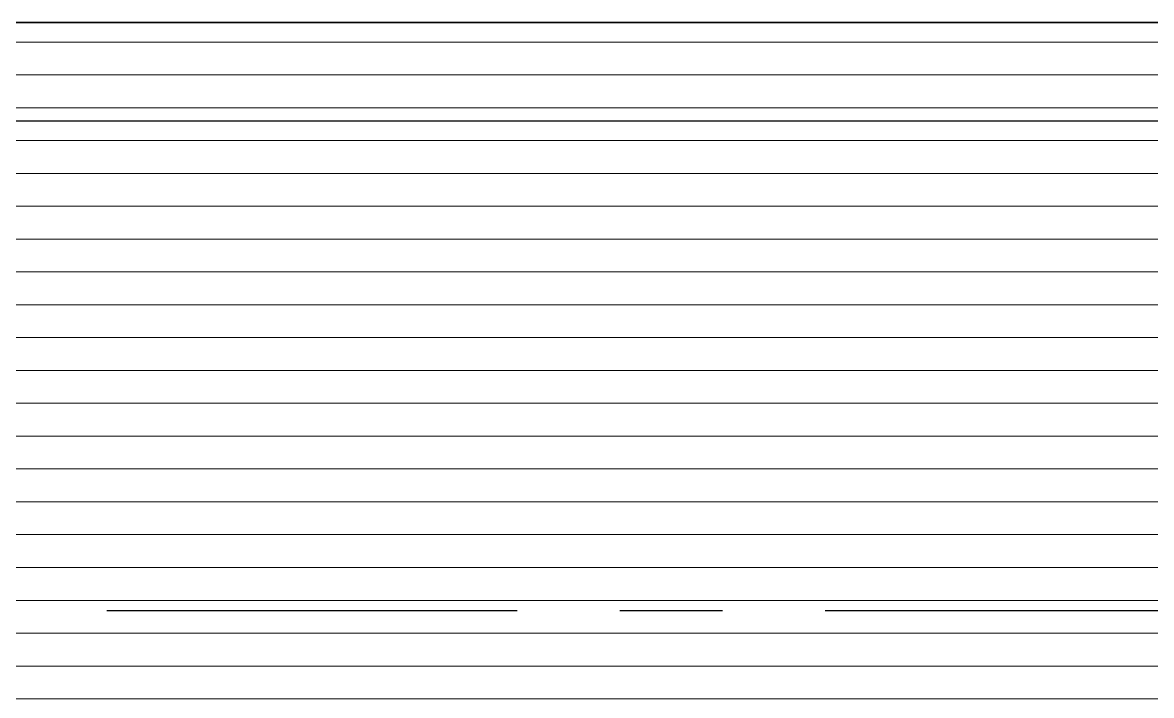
# Model space of a CAD drawing. Header units: millimetres. Extents: x -4391136 to -1798569, y -886572 to -291056.
# Drawn here: x -2406441 to -2403003, y -392589 to -390540 of the extents above; entities that cross this region are included whole.
import ezdxf

# ---------------------------------------------------------------- set-up
doc = ezdxf.new("R2010")
doc.units = ezdxf.units.MM
doc.linetypes.add('DPA_Hidden 50', pattern=[3, 2, -1])
doc.linetypes.add('TA_GL_005.00000', pattern=[13.75, 5, -1.25, 1.25, -1.25, 5])
for name, color, linetype in [('000 - 0_SYM_DWG_GRIDLINE_MAIN_COLOR_251', 7, 'Continuous'), ('000 - CONCRETE_EX_BUILDING_MAIN_COLOR_1', 7, 'Continuous'), ('Xref-E1-E4$0$_Beam', 7, 'Continuous')]:
    doc.layers.add(name, color=color, linetype=linetype)
doc.styles.add('TA', font='', dxfattribs={"height": 4.5})
doc.styles.get('TA').set_extended_font_data('Cordia New')

# ---------------------------------------------------------------- blocks, each defined once
blk = doc.blocks.new('W-1-PP17-ENT2_REV00_20260527-083622_ELEVATION_3_ST')
at = {"layer": 'Xref-E1-E4$0$_Beam', "color": 7, "lineweight": -3}
blk.add_line((4700, 104990), (500, 104990), dxfattribs=at)
blk = doc.blocks.new('*U1519')
at = {"layer": '000 - 0_SYM_DWG_GRIDLINE_MAIN_COLOR_251', "color": 7, "linetype": 'ByBlock', "ltscale": 5}
blk.add_line((20, 0), (-232, 0), dxfattribs=at)
at = {"color": 7, "style": 'TA', "flags": 1}
blk.add_attdef('LOCATION', (6, -6), '', height=4.5, rotation=270, dxfattribs=at)
blk = doc.blocks.new('W-1-PP17-ENT2_REV00_20260527-083622_ELEVATION_3_DIMS')
at = {"layer": '000 - 0_SYM_DWG_GRIDLINE_MAIN_COLOR_251', "color": 7, "linetype": 'TA_GL_005.00000', "xscale": 50, "yscale": 50, "zscale": 50, "rotation": 180}
blk.add_blockref('*U1519', (0, 103500), dxfattribs=at)
blk = doc.blocks.new('LGF_DL_SAA_LowPower_DL1a - LGF_DL_SAA_LowPower_DL1a-13759355-ENTRANCE 2 - ENLARGE ELEVATION 3')
at = {"layer": '000 - CONCRETE_EX_BUILDING_MAIN_COLOR_1', "color": 7}
for p, q in [((-2737906.7, 105290), (-2737796.7, 105290)), ((-2737796.7, 105290), (-2737906.7, 105290)), ((-2737901.7, 105290), (-2737801.7, 105290)), ((-2737801.7, 105290), (-2737901.7, 105290))]:
    blk.add_line(p, q, dxfattribs=at)
blk = doc.blocks.new('LGF_DL_SAA_LowPower_DL1a - LGF_DL_SAA_LowPower_DL1a-V97-ENTRANCE 2 - ENLARGE ELEVATION 3')
at = {"layer": '000 - CONCRETE_EX_BUILDING_MAIN_COLOR_1', "color": 7}
for p, q in [((-2736406.7, 105290), (-2736296.7, 105290)), ((-2736296.7, 105290), (-2736406.7, 105290)), ((-2736401.7, 105290), (-2736303.4, 105290)), ((-2736303.4, 105290), (-2736401.7, 105290)), ((-2736302.6, 105290), (-2736301.7, 105290)), ((-2736301.7, 105290), (-2736302.6, 105290))]:
    blk.add_line(p, q, dxfattribs=at)
blk = doc.blocks.new('DPA-AR_RS_Roller Shutter - RS1-A_3725X3000_-28893657-ENTRANCE 2 - ENLARGE ELEVATION 3')
at = {"layer": '000 - CONCRETE_EX_BUILDING_MAIN_COLOR_1', "lineweight": 9}
h = blk.add_hatch(dxfattribs=at)
h.set_pattern_fill('FP_14', style=0, pattern_type=2)
h.set_pattern_definition([(0, (-630.73, 0), (0, 100), [])])
h.paths.add_polyline_path([(-2739367.7, 102290), (-2739236.7, 102290), (-2739236.7, 103040), (-2739221.7, 103040), (-2739221.4, 103075), (-2739130.7, 103075), (-2739130.6, 103172.3), (-2739129.3, 103177.9), (-2739128.2, 103180.5), (-2739123.5, 103185.7), (-2739121.2, 103187.5), (-2739115.4, 103189.5), (-2739110.2, 103189.8), (-2739106.8, 103189.4), (-2739100.7, 103186.3), (-2739097.7, 103183.6), (-2739094.9, 103179.6), (-2739093.4, 103175.9), (-2739092.8, 103167.6), (-2739092.7, 103063), (-2739092.7, 102290), (-2738827.7, 102290), (-2738827.7, 102300), (-2738577.7, 102300), (-2738577.7, 102290), (-2737642.5, 102290), (-2737642.6, 103172.3), (-2737641.3, 103177.9), (-2737639.8, 103181.1), (-2737637.2, 103184.4), (-2737632.2, 103187.9), (-2737627.7, 103189.5), (-2737621.7, 103189.7), (-2737619.8, 103190), (-2737572.9, 103190), (-2737366.7, 103189.5), (-2737361.7, 103190), (-2737356.8, 103189.4), (-2737352.2, 103187.5), (-2737347, 103182.8), (-2737345.3, 103180.5), (-2737343.3, 103175), (-2737342.9, 103167.9), (-2737343, 102290), (-2736427.7, 102290), (-2736427.7, 102300), (-2736177.7, 102300), (-2736177.7, 102290), (-2735892.6, 102290), (-2735892.1, 103175.9), (-2735890.2, 103180.5), (-2735885.5, 103185.7), (-2735882.2, 103187.9), (-2735877.4, 103189.5), (-2735873.7, 103190), (-2735868.8, 103189.4), (-2735864.2, 103187.5), (-2735859.7, 103183.6), (-2735856.9, 103179.6), (-2735855.4, 103175.9), (-2735854.8, 103167.6), (-2735854.7, 103075), (-2735763.7, 103074.7), (-2735763.7, 103040), (-2735748.7, 103040), (-2735748.7, 102290), (-2735642.7, 102290), (-2735642.7, 105290), (-2739367.7, 105290), (-2739367.7, 102313.5)])
h.paths.add_polyline_path([(-2739186.7, 102290), (-2739130.6, 102290), (-2739130.7, 102430), (-2739186.7, 102430), (-2739186.7, 102313.5)])
h.paths.add_polyline_path([(-2735854.9, 102290), (-2735798.7, 102290), (-2735798.7, 102430), (-2735854.9, 102430), (-2735854.9, 102313.5)])
h.paths.add_polyline_path([(-2737601.7, 102300), (-2737516.4, 102300), (-2737516.4, 102400), (-2737588.4, 102400.3), (-2737598, 102401.7), (-2737604.9, 102404.4), (-2737604.7, 102300)])
h.paths.add_polyline_path([(-2737469, 102300), (-2737380.4, 102300), (-2737380.4, 102404.4), (-2737384.1, 102402.9), (-2737388.9, 102401.3), (-2737403.6, 102400), (-2737469, 102400), (-2737469, 102313.5)])
h.paths.add_polyline_path([(-2737439.2, 102420), (-2737393.9, 102420.5), (-2737387.7, 102422), (-2737380.4, 102427.8), (-2737380.4, 102654.4), (-2737384.1, 102652.9), (-2737389.2, 102651.3), (-2737403.6, 102650), (-2737469, 102650), (-2737469, 102420)])
h.paths.add_polyline_path([(-2737585.7, 102420), (-2737516.4, 102420), (-2737516.4, 102650), (-2737588.4, 102650.3), (-2737598, 102651.7), (-2737604.9, 102653.8), (-2737604.7, 102426.9), (-2737597.1, 102421.6), (-2737591.6, 102420.5)])
h.paths.add_polyline_path([(-2735854.7, 102449.7), (-2735854.7, 102450), (-2735798.7, 102450), (-2735798.7, 102680), (-2735854.8, 102680), (-2735854.9, 102449.7)])
h.paths.add_polyline_path([(-2739130.7, 102449.7), (-2739130.6, 102450.2), (-2739130.7, 102680), (-2739186.7, 102680), (-2739186.7, 102450), (-2739130.7, 102450)])
h.paths.add_polyline_path([(-2737399.7, 102670), (-2737388.3, 102671.6), (-2737380.4, 102677.8), (-2737380.4, 102804.4), (-2737384.1, 102802.9), (-2737389.2, 102801.3), (-2737403.6, 102800), (-2737469, 102800), (-2737469, 102670), (-2737400.4, 102670)])
h.paths.add_polyline_path([(-2737572.9, 102670), (-2737516.4, 102670), (-2737516.4, 102800), (-2737588.4, 102800.3), (-2737598, 102801.7), (-2737604.8, 102803.8), (-2737604.7, 102676.9), (-2737597.1, 102671.6), (-2737585.7, 102670)])
h.paths.add_polyline_path([(-2739177.1, 102700), (-2739130.6, 102700), (-2739130.7, 102805), (-2739186.7, 102805), (-2739186.7, 102700)])
h.paths.add_polyline_path([(-2735798.7, 102700), (-2735798.7, 102805), (-2735854.8, 102805), (-2735854.7, 102700), (-2735835.1, 102700)])
h.paths.add_polyline_path([(-2737399.7, 102820), (-2737388.3, 102821.6), (-2737380.4, 102827.8), (-2737380.7, 102902), (-2737469, 102902), (-2737469, 102820), (-2737400.4, 102820)])
h.paths.add_polyline_path([(-2737572.9, 102820), (-2737516.4, 102820), (-2737516.4, 102902), (-2737604.8, 102902), (-2737604.7, 102826.9), (-2737597.1, 102821.6), (-2737585.7, 102820)])
h.paths.add_polyline_path([(-2735854.7, 102824.7), (-2735854.7, 102825), (-2735798.7, 102825), (-2735798.7, 103040), (-2735783.7, 103040), (-2735783.7, 103055), (-2735854.7, 103055), (-2735854.8, 102824.7)])
h.paths.add_polyline_path([(-2739130.7, 102824.7), (-2739130.7, 102825.2), (-2739130.7, 103055), (-2739201.7, 103055), (-2739201.7, 103040), (-2739186.7, 103040), (-2739186.7, 102825), (-2739130.7, 102825)])
h.paths.add_polyline_path([(-2737599.4, 102940), (-2737516.4, 102940), (-2737516.4, 103030), (-2737502.7, 103030), (-2737503.3, 103050), (-2737588.4, 103050.3), (-2737598, 103051.7), (-2737604.7, 103053.8), (-2737604.7, 102940), (-2737601.3, 102940)])
h.paths.add_polyline_path([(-2737386, 102940), (-2737380.4, 102940), (-2737380.4, 103054.4), (-2737384.1, 103052.9), (-2737388.9, 103051.3), (-2737403.6, 103050), (-2737482.7, 103050), (-2737482.2, 103030), (-2737469, 103030), (-2737469, 102940), (-2737392.7, 102940)])
h.paths.add_polyline_path([(-2737399.7, 103070), (-2737388.3, 103071.6), (-2737380.5, 103077.8), (-2737380.7, 103152), (-2737604.8, 103152), (-2737604.9, 103125.4), (-2737604.7, 103076.9), (-2737597.1, 103071.6), (-2737585.7, 103070), (-2737400.4, 103070)])
blk = doc.blocks.new('System Panel - DPA-AR_Metal Ceiling Rectangular Panel-28760989-ENTRANCE 2 - ENLARGE ELEVATION 3')
at = {"layer": '000 - CONCRETE_EX_BUILDING_MAIN_COLOR_1', "color": 7}
for p, q in [((-2738667.7, 105290), (-2740012.7, 105290)), ((-2740012.7, 105290), (-2738667.7, 105290))]:
    blk.add_line(p, q, dxfattribs=at)
blk = doc.blocks.new('System Panel - DPA-AR_Metal Ceiling Rectangular Panel-23531884-ENTRANCE 2 - ENLARGE ELEVATION 3')
at = {"layer": '000 - CONCRETE_EX_BUILDING_MAIN_COLOR_1', "color": 7}
for p, q in [((-2737167.7, 105290), (-2738517.7, 105290)), ((-2738517.7, 105290), (-2737167.7, 105290))]:
    blk.add_line(p, q, dxfattribs=at)
blk = doc.blocks.new('System Panel - Solid Entrance-23782432-ENTRANCE 2 - ENLARGE ELEVATION 3')
at = {"layer": '000 - CONCRETE_EX_BUILDING_MAIN_COLOR_1', "color": 7}
for p, q in [((-2737017.7, 105290), (-2737167.7, 105290)), ((-2737167.7, 105290), (-2737017.7, 105290))]:
    blk.add_line(p, q, dxfattribs=at)
blk = doc.blocks.new('DPA_CP_Metal Ceiling Luminaire_Entrance_ - Linear Luminaire-23778829-ENTRANCE 2 - ENLARGE ELEVATION 3')
at = {"layer": '000 - CONCRETE_EX_BUILDING_MAIN_COLOR_1', "color": 7}
for p, q in [((-2737167.7, 105290), (-2737017.7, 105290)), ((-2737017.7, 105290), (-2737167.7, 105290))]:
    blk.add_line(p, q, dxfattribs=at)
at = {"layer": '000 - CONCRETE_EX_BUILDING_MAIN_COLOR_1', "color": 7, "linetype": 'DPA_Hidden 50', "lineweight": 9}
blk.add_line((-2737152.7, 105290), (-2737032.7, 105290), dxfattribs=at)
blk.add_line((-2737152.7, 105290), (-2737032.7, 105290), dxfattribs=at)
blk.add_line((-2737152.7, 105290), (-2737032.7, 105290), dxfattribs=at)
blk.add_line((-2737152.7, 105290), (-2737032.7, 105290), dxfattribs=at)
blk.add_line((-2737152.7, 105290), (-2737032.7, 105290), dxfattribs=at)
blk.add_line((-2737152.7, 105290), (-2737032.7, 105290), dxfattribs=at)
blk.add_line((-2737152.7, 105290), (-2737032.7, 105290), dxfattribs=at)
blk.add_line((-2737152.7, 105290), (-2737032.7, 105290), dxfattribs=at)
blk.add_line((-2737152.7, 105290), (-2737032.7, 105290), dxfattribs=at)
blk.add_line((-2737152.7, 105290), (-2737032.7, 105290), dxfattribs=at)
blk.add_line((-2737152.7, 105290), (-2737032.7, 105290), dxfattribs=at)
blk = doc.blocks.new('System Panel - Solid Entrance-28760971-ENTRANCE 2 - ENLARGE ELEVATION 3')
at = {"layer": '000 - CONCRETE_EX_BUILDING_MAIN_COLOR_1', "color": 7}
for p, q in [((-2737017.7, 105290), (-2737167.7, 105290)), ((-2737167.7, 105290), (-2737017.7, 105290))]:
    blk.add_line(p, q, dxfattribs=at)
blk = doc.blocks.new('System Panel - DPA-AR_Metal Ceiling Rectangular Panel-28760986-ENTRANCE 2 - ENLARGE ELEVATION 3')
at = {"layer": '000 - CONCRETE_EX_BUILDING_MAIN_COLOR_1', "color": 7}
for p, q in [((-2738667.7, 105290), (-2740012.7, 105290)), ((-2740012.7, 105290), (-2738667.7, 105290))]:
    blk.add_line(p, q, dxfattribs=at)
blk = doc.blocks.new('System Panel - DPA-AR_Metal Ceiling Rectangular Panel-28760817-ENTRANCE 2 - ENLARGE ELEVATION 3')
at = {"layer": '000 - CONCRETE_EX_BUILDING_MAIN_COLOR_1', "color": 7}
for p, q in [((-2737167.7, 105290), (-2738517.7, 105290)), ((-2738517.7, 105290), (-2737167.7, 105290))]:
    blk.add_line(p, q, dxfattribs=at)
blk = doc.blocks.new('System Panel - DPA-AR_Metal Ceiling Rectangular Panel-28760820-ENTRANCE 2 - ENLARGE ELEVATION 3')
at = {"layer": '000 - CONCRETE_EX_BUILDING_MAIN_COLOR_1', "color": 7}
for p, q in [((-2735667.7, 105290), (-2737017.7, 105290)), ((-2737017.7, 105290), (-2735667.7, 105290))]:
    blk.add_line(p, q, dxfattribs=at)
blk = doc.blocks.new('System Panel - DPA-AR_Metal Ceiling Rectangular Panel-28760990-ENTRANCE 2 - ENLARGE ELEVATION 3')
at = {"layer": '000 - CONCRETE_EX_BUILDING_MAIN_COLOR_1', "color": 7}
for p, q in [((-2738667.7, 105290), (-2740012.7, 105290)), ((-2740012.7, 105290), (-2738667.7, 105290))]:
    blk.add_line(p, q, dxfattribs=at)
blk = doc.blocks.new('W-1-PP17-ENT2_REV00_20260527-083622_ELEVATION_3_EX')
at = {"layer": '000 - CONCRETE_EX_BUILDING_MAIN_COLOR_1', "color": 7}
for name, p in [('System Panel - DPA-AR_Metal Ceiling Rectangular Panel-28760989-ENTRANCE 2 - ENLARGE ELEVATION 3', (2740142.7, 0)), ('System Panel - DPA-AR_Metal Ceiling Rectangular Panel-28760986-ENTRANCE 2 - ENLARGE ELEVATION 3', (2740142.7, 0)), ('System Panel - DPA-AR_Metal Ceiling Rectangular Panel-28760990-ENTRANCE 2 - ENLARGE ELEVATION 3', (2740142.7, 0)), ('DPA-AR_RS_Roller Shutter - RS1-A_3725X3000_-28893657-ENTRANCE 2 - ENLARGE ELEVATION 3', (2740142.7, 0)), ('System Panel - Solid Entrance-23782432-ENTRANCE 2 - ENLARGE ELEVATION 3', (2738642.7, 0)), ('DPA_CP_Metal Ceiling Luminaire_Entrance_ - Linear Luminaire-23778829-ENTRANCE 2 - ENLARGE ELEVATION 3', (2738642.7, 0)), ('System Panel - Solid Entrance-28760971-ENTRANCE 2 - ENLARGE ELEVATION 3', (2738642.7, 0)), ('System Panel - DPA-AR_Metal Ceiling Rectangular Panel-23531884-ENTRANCE 2 - ENLARGE ELEVATION 3', (2740142.7, 0)), ('System Panel - DPA-AR_Metal Ceiling Rectangular Panel-28760817-ENTRANCE 2 - ENLARGE ELEVATION 3', (2740142.7, 0)), ('System Panel - DPA-AR_Metal Ceiling Rectangular Panel-28760820-ENTRANCE 2 - ENLARGE ELEVATION 3', (2738642.7, 0)), ('LGF_DL_SAA_LowPower_DL1a - LGF_DL_SAA_LowPower_DL1a-13759355-ENTRANCE 2 - ENLARGE ELEVATION 3', (2740142.7, 0)), ('LGF_DL_SAA_LowPower_DL1a - LGF_DL_SAA_LowPower_DL1a-13759355-ENTRANCE 2 - ENLARGE ELEVATION 3', (2740142.7, 0)), ('System Panel - Solid Entrance-23782432-ENTRANCE 2 - ENLARGE ELEVATION 3', (2740142.7, 0)), ('DPA_CP_Metal Ceiling Luminaire_Entrance_ - Linear Luminaire-23778829-ENTRANCE 2 - ENLARGE ELEVATION 3', (2740142.7, 0)), ('System Panel - Solid Entrance-28760971-ENTRANCE 2 - ENLARGE ELEVATION 3', (2740142.7, 0)), ('System Panel - DPA-AR_Metal Ceiling Rectangular Panel-23531884-ENTRANCE 2 - ENLARGE ELEVATION 3', (2741642.7, 0)), ('System Panel - DPA-AR_Metal Ceiling Rectangular Panel-28760817-ENTRANCE 2 - ENLARGE ELEVATION 3', (2741642.7, 0)), ('System Panel - DPA-AR_Metal Ceiling Rectangular Panel-28760820-ENTRANCE 2 - ENLARGE ELEVATION 3', (2740142.7, 0)), ('LGF_DL_SAA_LowPower_DL1a - LGF_DL_SAA_LowPower_DL1a-V97-ENTRANCE 2 - ENLARGE ELEVATION 3', (2740142.7, 0)), ('LGF_DL_SAA_LowPower_DL1a - LGF_DL_SAA_LowPower_DL1a-V97-ENTRANCE 2 - ENLARGE ELEVATION 3', (2740142.7, 0))]:
    blk.add_blockref(name, p, dxfattribs=at)

msp = doc.modelspace()

# ---------------------------------------------------------------- block references
at = {"color": 7}
msp.add_blockref('W-1-PP17-ENT2_REV00_20260527-083622_ELEVATION_3_ST', (-2407372.3, -495830.4), dxfattribs=at)

# ---------------------------------------------------------------- next in the draw order: block references
msp.add_blockref('W-1-PP17-ENT2_REV00_20260527-083622_ELEVATION_3_EX', (-2407372.3, -495830.4), dxfattribs=at)

# ---------------------------------------------------------------- next in the draw order: block references
msp.add_blockref('W-1-PP17-ENT2_REV00_20260527-083622_ELEVATION_3_DIMS', (-2407372.3, -495830.4), dxfattribs=at)

doc.saveas('drawing.dxf')
